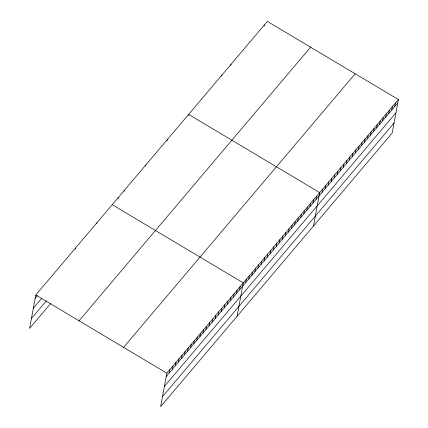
<?xml version="1.0" encoding="UTF-8"?>
<svg xmlns="http://www.w3.org/2000/svg" width="428" height="428" viewBox="0 0 428 428"><rect width="100%" height="100%" fill="white"/><g stroke="black" fill="none" stroke-linecap="round" stroke-linejoin="round"><path stroke-width="0.64" d="M398.409 99.569L166.84 373.157L160.639 406.6L392.214 133.012L398.409 99.569L267.361 21.4L35.786 294.988L29.591 328.431L50.606 303.602M75.323 249.144L75.526 248.042M96.717 223.865L96.921 222.763M118.117 198.587L118.321 197.485M124.227 191.364L124.436 190.262M145.627 166.085L145.83 164.978M167.022 140.807L167.23 139.699M188.422 115.523L188.625 114.42L319.679 192.589L313.478 226.032M221.731 76.168L221.934 75.066M169.279 372.858L169.895 369.546M172.34 369.246L172.949 365.935M230.815 65.436L231.024 64.334M175.394 365.635L176.01 362.323M178.449 362.024L179.065 358.712M181.509 358.413L182.119 355.101M184.564 354.801L185.18 351.49M187.619 351.19L188.234 347.878M190.679 347.579L191.289 344.267M193.734 343.968L194.349 340.656M196.789 340.356L197.404 337.045M199.849 336.745L200.465 333.433M202.904 333.134L203.519 329.822M205.959 329.523L206.574 326.211M264.13 26.081L264.333 24.979M209.019 325.911L209.634 322.6M212.074 322.3L212.689 318.988M215.134 318.689L215.744 315.377M218.189 315.078L218.804 311.766M221.244 311.466L221.859 308.155M224.304 307.855L224.914 304.543M227.359 304.244L227.974 300.932M230.414 300.633L231.029 297.321M233.474 297.021L234.084 293.71M236.529 293.41L237.144 290.098M239.584 289.799L240.199 286.487M237.059 316.313L243.259 282.876L112.206 204.707M245.699 282.576L246.314 279.265M248.754 278.965L249.369 275.653M251.814 275.354L252.429 272.042M254.869 271.743L255.484 268.431M257.929 268.131L258.539 264.814M260.984 264.52L261.599 261.203M264.039 260.909L264.654 257.592M267.099 257.298L267.709 253.981M270.154 253.686L270.769 250.369M273.208 250.075L273.824 246.758M276.269 246.458L276.879 243.147M279.324 242.847L279.939 239.536M282.378 239.236L282.994 235.924M285.439 235.625L286.054 232.313M288.493 232.013L289.109 228.702M291.554 228.402L292.164 225.091M294.608 224.791L295.224 221.479M297.663 221.18L298.279 217.868M300.724 217.568L301.333 214.257M303.778 213.957L304.394 210.646M306.833 210.346L307.448 207.034M309.893 206.735L310.503 203.423M312.948 203.123L313.564 199.812M316.003 199.512L316.618 196.201M322.091 192.322L322.707 189.01M325.12 188.748L325.735 185.431M328.148 185.169L328.763 181.857M331.176 181.59L331.791 178.278M334.204 178.011L334.819 174.699M337.232 174.437L337.847 171.125M340.26 170.858L340.875 167.546M343.288 167.278L343.903 163.967M346.316 163.705L346.931 160.388M349.344 160.126L349.96 156.814M352.372 156.546L352.988 153.235M355.401 152.967L356.016 149.656M358.429 149.393L359.044 146.076M361.457 145.814L362.072 142.503M364.485 142.235L365.1 138.923M367.513 138.656L368.128 135.344M370.541 135.082L371.156 131.771M373.569 131.503L374.184 128.191M376.597 127.924L377.212 124.612M379.625 124.345L380.241 121.033M382.653 120.771L383.269 117.459M385.682 117.192L386.297 113.88M388.71 113.613L389.325 110.301M391.743 110.039L392.353 106.722M394.771 106.46L395.381 103.148M35.171 298.305L37.466 295.593M33.331 308.246L41.735 298.316M31.431 318.491L46.331 300.884M79.036 320.786L310.605 47.198M123.59 347.365L355.165 73.771M166.225 376.469L397.799 102.881M164.379 386.414L395.954 112.821M162.48 396.66L394.054 123.066M35.786 294.988L166.84 373.157"/></g></svg>
